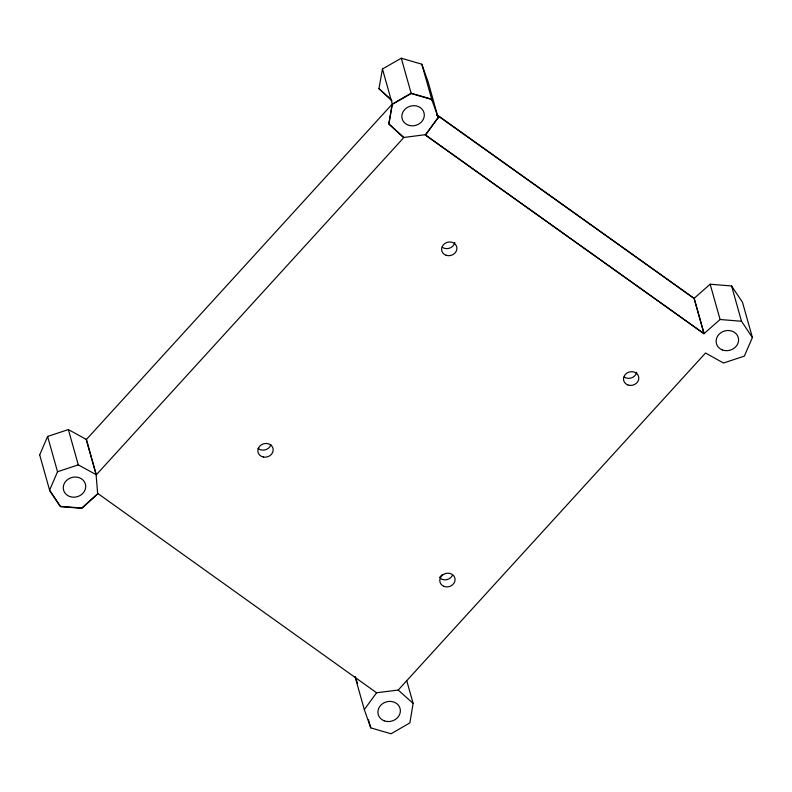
<?xml version="1.0" encoding="UTF-8"?>
<svg xmlns="http://www.w3.org/2000/svg" width="792" height="792" viewBox="0 0 792 792"><rect width="100%" height="100%" fill="white"/><g stroke="black" fill="none" stroke-linecap="round" stroke-linejoin="round"><path stroke-width="1.19" d="M703.949 333.739L425.294 135.016L438.164 117.582L431.62 99.158L411.107 93.238L392.08 104.267L388.862 123.948L403.663 137.729L96.337 474.764L78.289 464.864L68.369 429.571L47.609 436.451L39.6 455.073M406.84 681.061L413.127 703.415L409.88 722.898L391.02 733.778L370.735 727.858L364.31 709.602L355.044 676.665M392 100.812L378.942 88.654L382.457 68.963L401.297 58.222L421.819 64.211L428.244 82.289L438.204 117.978M382.457 68.963L392.377 104.257L388.862 123.948L403.87 137.462L425.819 134.63L438.164 117.582M47.609 436.451L57.529 471.745L49.52 490.357L60.37 506.632L81.903 508.306L97.931 493.555L376.576 692.762L398.208 690.05L705.533 353.014L723.462 363.023L744.322 356.143L752.4 337.541L742.48 302.257L731.59 285.971L710.167 284.209L694.119 298.346L704.038 333.64L720.086 319.503L741.51 321.265L752.4 337.541M364.31 709.602L376.576 692.762M96.337 474.764L86.417 439.471L392.08 104.257M439.6 577.467L442.084 574.744M392.377 104.257L411.216 93.515L431.739 99.495M57.529 471.745L78.289 464.864M68.369 429.571L86.417 439.471M436.887 114.761L694.119 298.346L704.038 333.64L425.621 135.085M436.501 114.791L694.03 298.445M398.208 690.05L413.127 703.415M378.942 88.654L391.307 99.782M355.192 676.596L357.598 683.447M731.59 285.971L741.51 321.265M710.167 284.209L720.086 319.503M421.819 64.211L432.036 100.327M401.297 58.222L411.216 93.515M368.419 719.621L370.735 727.858M86.17 439.382L96.089 474.665L97.693 493.891L81.824 508.009L60.43 506.385L49.619 490.248L39.699 454.954M454.836 242.411A7.732 6.811 -15.7 0 1 442.421 247.381M636.709 372.26A7.732 6.811 -15.7 0 1 624.215 377.032M452.262 575.705A7.732 6.811 -15.7 0 1 440.303 578.388M270.894 444.757A7.732 6.811 -15.7 0 1 257.984 448.331M446.114 255.281A7.732 6.811 -15.7 0 0 456.885 247.678A7.732 6.811 -15.7 0 0 444.757 243.53A7.732 6.811 -15.7 0 0 446.114 255.281M627.888 384.962A7.732 6.811 -15.7 0 0 638.788 377.527A7.732 6.811 -15.7 0 0 626.769 373.18A7.732 6.811 -15.7 0 0 627.888 384.962M443.936 586.367A7.732 6.811 -15.7 0 0 455.083 579.239A7.732 6.811 -15.7 0 0 443.253 574.537A7.732 6.811 -15.7 0 0 443.936 586.367M263.36 457.033A7.732 6.811 -15.7 0 0 272.973 448.262A7.732 6.811 -15.7 0 0 260.231 445.668A7.732 6.811 -15.7 0 0 263.36 457.033M409.484 125.512A11.345 9.989 -15.7 0 0 424.096 113.108A11.345 9.989 -15.7 0 0 405.643 108.643A11.345 9.989 -15.7 0 0 409.484 125.512M722.452 349.945A11.345 9.989 -15.7 0 0 738.57 339.184A11.345 9.989 -15.7 0 0 721.027 332.63A11.345 9.989 -15.7 0 0 722.452 349.945M384.239 720.829A11.345 9.989 -15.7 0 0 400.356 710.068A11.345 9.989 -15.7 0 0 382.813 703.524A11.345 9.989 -15.7 0 0 384.239 720.829M69.587 496.465A11.345 9.989 -15.7 0 0 85.704 485.704A11.345 9.989 -15.7 0 0 68.161 479.16A11.345 9.989 -15.7 0 0 69.587 496.465"/></g></svg>
